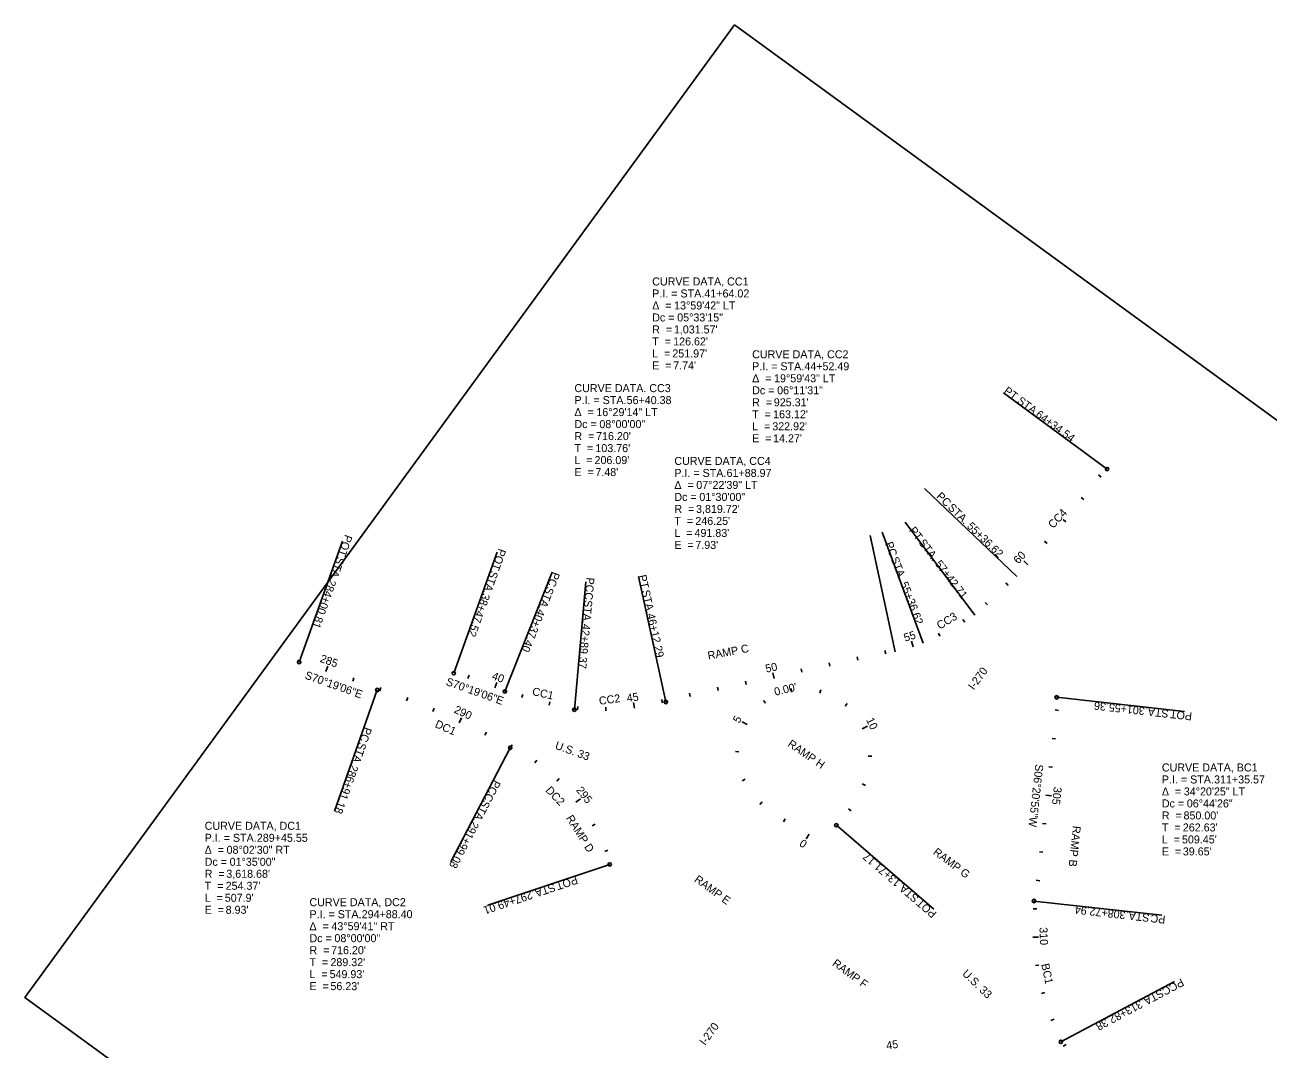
# Model space of a CAD drawing. Extents: x 212934 to 225203, y 543156 to 550150.
# Drawn here: x 217799 to 222150, y 546564 to 550150 of the extents above; entities that cross this region are included whole.
import ezdxf

# ---------------------------------------------------------------- set-up
doc = ezdxf.new("R2010")
doc.units = 0
for name, color, linetype in [('_CIVIL_CONSTRUCTION', 7, 'Continuous'), ('GE_P_Alignment_100_Curve_Data', 7, 'Continuous'), ('GE_P_Alignment_100_Stations', 7, 'Continuous'), ('GE_P_Alignment_500_Bearings', 7, 'Continuous'), ('GE_P_Alignment_500_Cardinal_Points', 7, 'Continuous'), ('GE_P_Alignment_500_Curve_Data', 7, 'Continuous'), ('GE_P_Alignment_500_Distances', 7, 'Continuous'), ('GE_P_Alignment_500_Stations', 7, 'Continuous')]:
    doc.layers.add(name, color=color, linetype=linetype)

msp = doc.modelspace()

# ---------------------------------------------------------------- linework, layer by layer
at = {"layer": '_CIVIL_CONSTRUCTION'}
for centre in [(219479.1, 547815.5), (219479.1, 547815.5), (220042.5, 547779)]:
    msp.add_circle(centre, 0.05, dxfattribs=at)
at = {"layer": 'GE_P_Alignment_100_Curve_Data'}
msp.add_lwpolyline([(220282.3, 550149.7), (225202.9, 546562.1), (222719.8, 543156.2), (217799.1, 546743.9)], close=True, dxfattribs=at)
at = {"layer": 'GE_P_Alignment_100_Stations'}
for p, q in [((221270.6, 548218), (220947.6, 548526.7)), ((220879.8, 548408.4), (221123.7, 548082.6)), ((220943.4, 547984.4), (220799.1, 548373.6)), ((220845.6, 547954.6), (220757.8, 548362.2))]:
    msp.add_line(p, q, dxfattribs=at)
at = {"layer": 'GE_P_Alignment_500_Cardinal_Points'}
for p, q in [((221586.7, 548594.4), (221224.1, 548860.9)), ((218759.2, 547918.9), (218910.7, 548342.6)), ((219300.3, 547879.5), (219451.9, 548303.2)), ((219479.1, 547815.5), (219645, 548233.8)), ((219722.3, 547752), (219763, 548200.2)), ((220042.5, 547779), (219946.4, 548218.6)), ((219032.6, 547821.1), (218882.3, 547397)), ((221410.3, 547795.4), (221857.5, 547745.7)), ((219497.9, 547618.5), (219289.7, 547219.5)), ((220639.3, 547347.4), (220979.9, 547053.3)), ((219845.9, 547210.2), (219419.1, 547067.8)), ((221331, 547082.2), (221778.2, 547032.5)), ((221425.2, 546589.3), (221822.5, 546800.5))]:
    msp.add_line(p, q, dxfattribs=at)
for centre in [(221586.7, 548594.4), (218759.2, 547918.9), (219300.3, 547879.5), (219032.6, 547821.1), (219479.1, 547815.5), (221410.3, 547795.4), (219722.3, 547752), (220042.5, 547779), (219497.9, 547618.5), (220639.3, 547347.4), (219845.9, 547210.2), (221331, 547082.2), (221425.2, 546589.3)]:
    msp.add_circle(centre, 6, dxfattribs=at)
at = {"layer": 'GE_P_Alignment_500_Stations'}
for p, q in [((221566.1, 548566.6), (221556.5, 548573.8)), ((221505.1, 548487.4), (221495.7, 548494.8)), ((221442, 548409.8), (221432.8, 548417.5)), ((221376.9, 548333.9), (221367.9, 548341.8)), ((221309.9, 548259.7), (221295.2, 548273.3)), ((221240.9, 548187.3), (221232.4, 548195.7)), ((221168.3, 548118.6), (221160.4, 548127.7)), ((221088.8, 548058), (221082.2, 548068.1)), ((221001.7, 548009), (220996.6, 548019.8)), ((220908.7, 547972.5), (220902.6, 547991.5)), ((220714.3, 547925.9), (220711.8, 547937.6)), ((220812, 547947.2), (220809.4, 547959)), ((218852.6, 547885.5), (218859.3, 547904.3)), ((220518.9, 547883.2), (220516.4, 547894.9)), ((220616.6, 547904.5), (220614.1, 547916.2)), ((218946.7, 547851.8), (218950.8, 547863.1)), ((219349.8, 547861.8), (219353.8, 547873.1)), ((219443.9, 547828.1), (219450.7, 547846.9)), ((220323.5, 547840.4), (220321, 547852.2)), ((220421.2, 547861.8), (220417, 547881.3)), ((219040.9, 547818.2), (219044.9, 547829.5)), ((219538, 547794.2), (219541.7, 547805.6)), ((220128.2, 547797.7), (220125.6, 547809.4)), ((220225.9, 547819.1), (220223.3, 547830.8)), ((220482.7, 547813.8), (220480.8, 547825.7)), ((220581.8, 547810), (220585.3, 547821.5)), ((219134.6, 547783.2), (219138.9, 547794.4)), ((219227.3, 547745.7), (219231.9, 547756.8)), ((219634.4, 547767.7), (219637, 547779.4)), ((219732.9, 547751.1), (219733.9, 547763.1)), ((219832.8, 547748.6), (219832.5, 547760.6)), ((219932.4, 547756.9), (219929.7, 547776.7)), ((220030.6, 547775.9), (220027.7, 547787.5)), ((220391.7, 547774.5), (220384.6, 547784.1)), ((220670, 547764.6), (220677.7, 547773.7)), ((219318.9, 547705.7), (219327.2, 547723.9)), ((221405.4, 547751), (221417.3, 547749.7)), ((219409.4, 547663.1), (219414.7, 547673.9)), ((220326.7, 547699.8), (220309.2, 547709.6)), ((220729.7, 547685.6), (220747.8, 547694.2)), ((219498.7, 547618.1), (219504.2, 547628.7)), ((221394.3, 547651.7), (221406.2, 547650.3)), ((220298.3, 547604.8), (220286.4, 547605.3)), ((220751, 547588.9), (220763, 547588.9)), ((219583.8, 547565.7), (219590.7, 547575.4)), ((221383.3, 547552.3), (221395.2, 547550.9)), ((219660.7, 547501.9), (219669, 547510.6)), ((220320, 547508.3), (220309.2, 547503)), ((220729.8, 547491.9), (220740.8, 547487.2)), ((221372.2, 547452.9), (221392.1, 547450.7)), ((219728, 547428.1), (219743.7, 547440.5)), ((220379.7, 547429.1), (220371.8, 547420)), ((220460.2, 547370), (220453.8, 547359.9)), ((220681.6, 547404.5), (220691.6, 547397.9)), ((219784.5, 547345.6), (219794.8, 547351.7)), ((221361.1, 547353.5), (221373.1, 547352.2)), ((220544.4, 547316.1), (220533.4, 547299.4)), ((219828.8, 547256.1), (219839.9, 547260.7)), ((221350.1, 547254.1), (221362, 547252.8)), ((221339, 547154.7), (221351, 547153.4)), ((221328.4, 547055.3), (221340.4, 547054.3)), ((221326.4, 546955.4), (221346.4, 546956.1)), ((221336.1, 546855.9), (221348, 546857.8)), ((221357.4, 546758.3), (221369, 546761.5)), ((221390.1, 546663.8), (221401.2, 546668.4)), ((221433.5, 546573.8), (221444.1, 546579.5))]:
    msp.add_line(p, q, dxfattribs=at)

# ---------------------------------------------------------------- texts
at = {"layer": 'GE_P_Alignment_100_Stations'}
for s, rotation, p in [('CC4', 47.132, (221398, 548384.5)), ('CC3', 31.6795, (221001.3, 548031.9)), ('RAMP C', 10.7378, (220191.7, 547927.1)), ('I-270', 53.9042, (221120.3, 547818.9)), ('CC1', 347.2326, (219573.1, 547803.7)), ('CC2', 7.9587, (219810.4, 547768.7)), ('DC1', 336.005, (219232, 547691.9)), ('U.S. 33', 339.99, (219652.4, 547616)), ('RAMP H', 325.5549, (220466.5, 547626)), ('DC2', 313.7951, (219619.6, 547467.7)), ('RAMP D', 302.1253, (219692.2, 547372.4)), ('RAMP B', 264.0925, (221467.1, 547346.5)), ('RAMP G', 323.0993, (220975.5, 547248.3)), ('RAMP E', 323.9181, (220139.7, 547152.3)), ('RAMP F', 323.9181, (220622.6, 546858.5)), ('U.S. 33', 316.1099, (221077.7, 546825.2)), ('BC1', 281.8887, (221356.1, 546860.6)), ('I-270', 53.9042, (220180, 546574.3))]:
    msp.add_text(s, height=28, rotation=rotation, dxfattribs=at).set_placement(p)
at = {"layer": 'GE_P_Alignment_500_Bearings'}
for s, rotation, p in [('S70°19\'06"E', 340.3183, (218776.7, 547861.7)), ('S70°19\'06"E', 340.3184, (219270.6, 547839.1)), ('S06°20\'55"W', 263.6513, (221336.1, 547562.3))]:
    msp.add_text(s, height=28, rotation=rotation, dxfattribs=at).set_placement(p)
at = {"layer": 'GE_P_Alignment_500_Cardinal_Points'}
for s, rotation, p in [('PT STA. ', 323.6695, (221222.7, 548862.6)), ('64+34.54', 323.6695, (221334.4, 548780.4)), ('PC', 315.7673, (220987.1, 548496.5)), (' STA. 55+36.62', 315.7673, (221019.9, 548464.5)), ('POT', 250.3183, (218919.9, 548367)), ('PT', 307.5465, (220892.5, 548379.4)), ('PC', 290.8421, (220809.1, 548333.8)), (' STA. 57+42.71', 307.5465, (220919.4, 548344.4)), (' STA. ', 250.3183, (218895.6, 548299.2)), ('POT', 250.3184, (219457.7, 548318.2)), (' STA. 55+36.62', 290.8421, (220825.4, 548290.9)), (' STA. ', 250.3184, (219433.5, 548250.4)), ('PC', 248.3723, (219646.8, 548237.1)), ('284+00.81', 250.3183, (218863.8, 548210.2)), ('PCC', 264.814, (219764.9, 548216)), ('PT', 282.334, (219946.2, 548221.2)), ('38+47.52', 250.3184, (219401.7, 548161.4)), (' STA. ', 248.3723, (219629.9, 548194.5)), (' STA. ', 282.334, (219955.6, 548178.1)), ('40+37.40', 248.3723, (219595, 548106.7)), (' STA. ', 264.814, (219758.6, 548147.4)), ('46+12.29', 282.334, (219975.8, 548085.8)), ('42+89.37', 264.814, (219750.1, 548053.3)), ('301+55.36', 173.6513, (221719.9, 547760.5)), (' STA. ', 173.6513, (221813.9, 547750.1)), ('POT', 173.6513, (221885.4, 547742.1)), ('PC', 250.4871, (218987.8, 547693.5)), (' STA. ', 250.4871, (218972.5, 547650.3)), ('286+91.18', 250.4871, (218940.9, 547561.2)), ('PCC', 242.4454, (219441, 547508.6)), (' STA. ', 242.4454, (219409.1, 547447.6)), ('291+99.08', 242.4454, (219365.4, 547363.8)), ('13+71.17', 139.186, (220866.8, 547150.4)), ('POT', 198.4508, (219728.5, 547170.6)), (' STA. ', 139.186, (220938.3, 547088.6)), ('297+49.01', 198.4508, (219570.5, 547117.9)), (' STA. ', 198.4508, (219660.2, 547147.8)), ('POT', 139.186, (220992.8, 547041.5)), ('308+72.94', 173.6513, (221652.7, 547046)), (' STA. ', 173.6513, (221746.7, 547035.6)), ('PC', 173.6513, (221792.2, 547030.5)), ('PCC', 207.9915, (221846, 546812.5)), (' STA. ', 207.9915, (221785.1, 546780.1)), ('313+82.38', 207.9915, (221701.7, 546735.8))]:
    msp.add_text(s, height=28, rotation=rotation, dxfattribs=at).set_placement(p)
at = {"layer": 'GE_P_Alignment_500_Curve_Data'}
for s, p in [('CURVE DATA, CC1', (219994.8, 549237.3)), ('P.I. = STA. ', (219994.8, 549195.3)), ('41+64.02', (220177.4, 549195.3)), ('Δ  = ', (219994.8, 549153.3)), ('13°59\'42" LT', (220071.5, 549153.3)), ('Dc = ', (219994.8, 549111.3)), ('05°33\'15"', (220082.2, 549111.3)), ('R  = ', (219994.8, 549069.3)), ("1,031.57'", (220070.6, 549069.3)), ('T  = ', (219994.8, 549027.3)), ("126.62'", (220068.2, 549027.3)), ('L  = ', (219994.8, 548985.3)), ("251.97'", (220065.2, 548985.3)), ('CURVE DATA, CC2', (220344.6, 548982.3)), ('E  = ', (219994.8, 548943.3)), ("7.74'", (220068.2, 548943.3)), ('P.I. = STA. ', (220344.6, 548940.3)), ('44+52.49', (220527.3, 548940.3)), ('CURVE DATA. CC3', (219722.5, 548863.9)), ('Δ  = ', (220344.6, 548898.3)), ('19°59\'43" LT', (220421.4, 548898.3)), ('P.I. = STA. ', (219722.5, 548821.9)), ('56+40.38', (219905.2, 548821.9)), ('Dc = ', (220344.6, 548856.3)), ('R  = ', (220344.6, 548814.3)), ("925.31'", (220420.4, 548814.3)), ('06°11\'31"', (220432, 548856.3)), ('Δ  = ', (219722.5, 548779.9)), ('16°29\'14" LT', (219799.3, 548779.9)), ('T  = ', (220344.6, 548772.3)), ("163.12'", (220418, 548772.3)), ('Dc = ', (219722.5, 548737.9)), ('08°00\'00"', (219809.9, 548737.9)), ('L  = ', (220344.6, 548730.3)), ("322.92'", (220415, 548730.3)), ('R  = ', (219722.5, 548695.9)), ("716.20'", (219798.4, 548695.9)), ('E  = ', (220344.6, 548688.3)), ("14.27'", (220418, 548688.3)), ('T  = ', (219722.5, 548653.9)), ("103.76'", (219795.9, 548653.9)), ('L  = ', (219722.5, 548611.9)), ("206.09'", (219792.9, 548611.9)), ('CURVE DATA, CC4', (220072.3, 548608.9)), ('E  = ', (219722.5, 548569.9)), ("7.48'", (219795.9, 548569.9)), ('P.I. = STA. ', (220072.3, 548566.9)), ('61+88.97', (220255, 548566.9)), ('Δ  = ', (220072.3, 548524.9)), ('07°22\'39" LT', (220149.1, 548524.9)), ('Dc = ', (220072.3, 548482.9)), ('01°30\'00"', (220159.7, 548482.9)), ('R  = ', (220072.3, 548440.9)), ("3,819.72'", (220148.2, 548440.9)), ('T  = ', (220072.3, 548398.9)), ("246.25'", (220145.7, 548398.9)), ('L  = ', (220072.3, 548356.9)), ("491.83'", (220142.8, 548356.9)), ('E  = ', (220072.3, 548314.9)), ("7.93'", (220145.7, 548314.9)), ('CURVE DATA, BC1', (221778.6, 547535.8)), ('P.I. = STA. ', (221778.6, 547493.8)), ('311+35.57', (221961.3, 547493.8)), ('Δ  = ', (221778.6, 547451.8)), ('34°20\'25" LT', (221855.4, 547451.8)), ('Dc = ', (221778.6, 547409.8)), ('06°44\'26"', (221866, 547409.8)), ('R  = ', (221778.6, 547367.8)), ("850.00'", (221854.4, 547367.8)), ('CURVE DATA, DC1', (218428.4, 547331.5)), ('T  = ', (221778.6, 547325.8)), ("262.63'", (221852, 547325.8)), ('Δ  = ', (218428.4, 547247.5)), ('P.I. = STA. ', (218428.4, 547289.5)), ('08°02\'30" RT', (218505.2, 547247.5)), ('289+45.55', (218611.1, 547289.5)), ('L  = ', (221778.6, 547283.8)), ("509.45'", (221849, 547283.8)), ('Dc = ', (218428.4, 547205.5)), ('01°35\'00"', (218515.8, 547205.5)), ('E  = ', (221778.6, 547241.8)), ("39.65'", (221852, 547241.8)), ('R  = ', (218428.4, 547163.5)), ("3,618.68'", (218504.2, 547163.5)), ('T  = ', (218428.4, 547121.5)), ("254.37'", (218501.8, 547121.5)), ('L  = ', (218428.4, 547079.5)), ("507.9'", (218498.8, 547079.5)), ('E  = ', (218428.4, 547037.5)), ("8.93'", (218501.8, 547037.5)), ('CURVE DATA, DC2', (218795.2, 547064.1)), ('P.I. = STA. ', (218795.2, 547022.1)), ('294+88.40', (218977.9, 547022.1)), ('Δ  = ', (218795.2, 546980.1)), ('43°59\'41" RT', (218872, 546980.1)), ('Dc = ', (218795.2, 546938.1)), ('08°00\'00"', (218882.6, 546938.1)), ('R  = ', (218795.2, 546896.1)), ("716.20'", (218871, 546896.1)), ('T  = ', (218795.2, 546854.1)), ('L  = ', (218795.2, 546812.1)), ("549.93'", (218865.6, 546812.1)), ("289.32'", (218868.6, 546854.1)), ('E  = ', (218795.2, 546770.1)), ("56.23'", (218868.6, 546770.1))]:
    msp.add_text(s, height=28, dxfattribs=at).set_placement(p)
at = {"layer": 'GE_P_Alignment_500_Distances'}
msp.add_text("0.00'", height=28, rotation=13.3988, dxfattribs=at).set_placement((220425.4, 547800.7))
at = {"layer": 'GE_P_Alignment_500_Stations'}
for s, rotation, p in [('60', 47.1514, (221276.4, 548260.3)), ('55', 17.6725, (220880.3, 547989.6)), ('285', 340.3183, (218829.9, 547920.2)), ('50', 12.334, (220394.1, 547881.5)), ('40', 340.3184, (219431.3, 547859.2)), ('45', 7.8561, (219907.4, 547778.7)), ('290', 335.5975, (219298.8, 547742.3)), ('5', 60.7196, (220299.6, 547702.7)), ('10', 295.5418, (220742.7, 547716.5)), ('295', 308.3716, (219727.1, 547469.5)), ('305', 263.6513, (221400.7, 547483)), ('0', 146.4603, (220539.9, 547289.1)), ('310', 272.2162, (221350.1, 546989.8)), ('45', 8.2146, (220816.1, 546562.3))]:
    msp.add_text(s, height=28, rotation=rotation, dxfattribs=at).set_placement(p)

doc.saveas('drawing.dxf')
